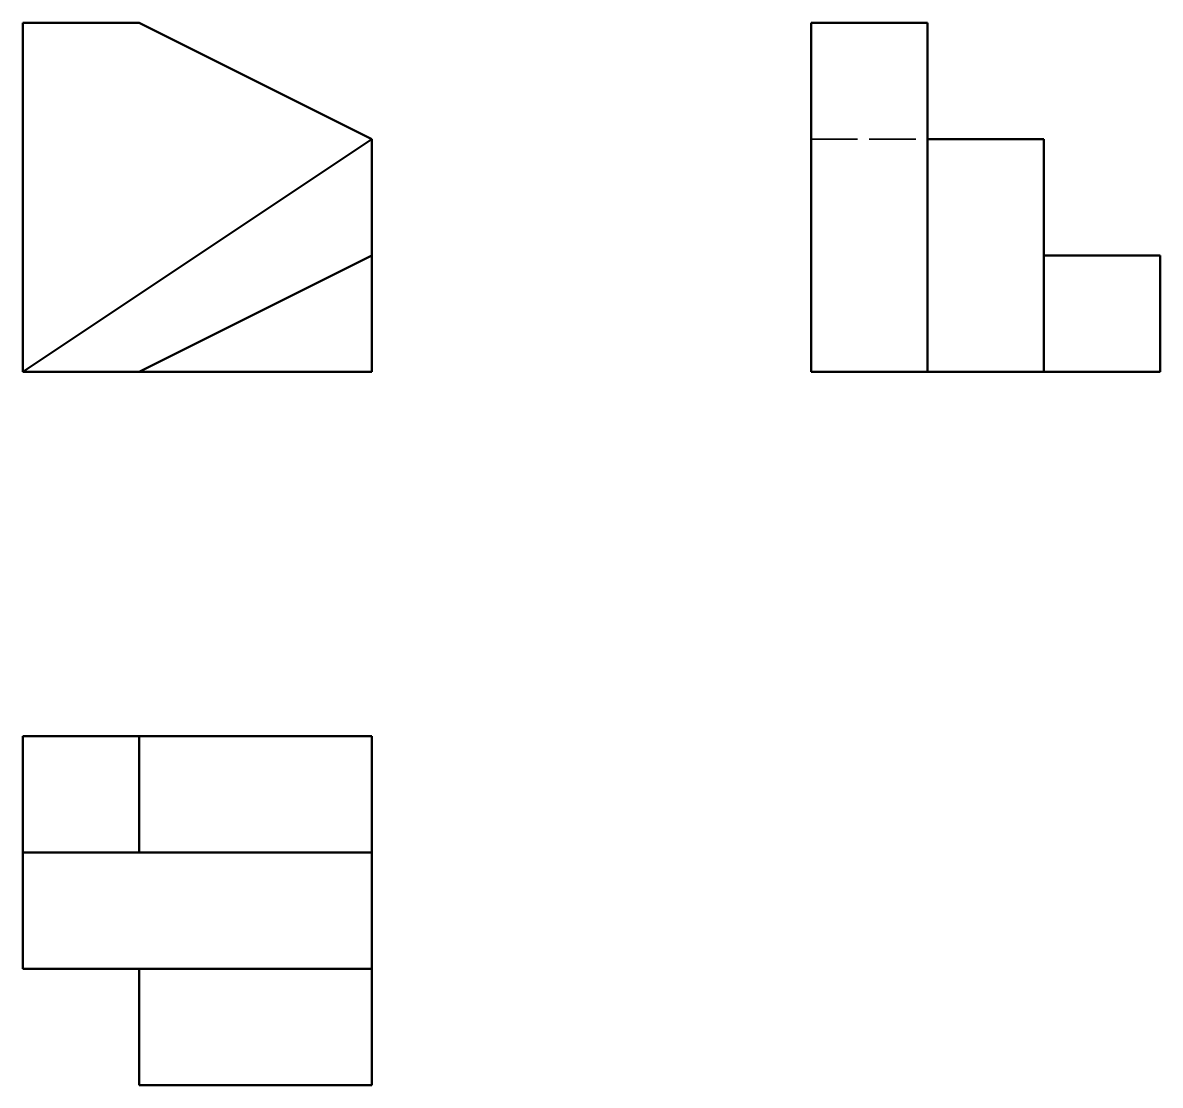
# Model space of a CAD drawing. Header units: millimetres. Extents: x 86.8 to 184.6, y 60.3 to 151.6.
import ezdxf

# ---------------------------------------------------------------- set-up
doc = ezdxf.new("R2010")
doc.units = ezdxf.units.MM
doc.linetypes.add('DASHED', pattern=[0.2068, 0.1655, -0.0413])
doc.layers.add('Oculto (ISO)', color=7, linetype='DASHED', lineweight=35)
doc.layers.add('Visible (ISO)', color=7, linetype='Continuous', lineweight=50)

msp = doc.modelspace()

# ---------------------------------------------------------------- linework, layer by layer
at = {"layer": 'Oculto (ISO)', "ltscale": 24.17795}
msp.add_line((154.572, 141.551), (164.572, 141.551), dxfattribs=at)
at = {"layer": 'Visible (ISO)'}
for p, q in [((86.85, 151.551), (86.85, 121.551)), ((96.85, 151.551), (86.85, 151.551)), ((96.85, 151.551), (116.85, 141.551)), ((154.572, 151.551), (164.572, 151.551)), ((154.572, 151.551), (154.572, 121.551)), ((164.572, 151.551), (164.572, 121.551)), ((116.85, 141.551), (86.85, 121.551)), ((116.85, 131.551), (116.85, 141.551)), ((164.572, 141.551), (174.572, 141.551)), ((174.572, 141.551), (174.572, 121.551)), ((96.85, 121.551), (116.85, 131.551)), ((116.85, 131.551), (116.85, 121.551)), ((174.572, 131.551), (184.572, 131.551)), ((184.572, 121.551), (184.572, 131.551)), ((86.85, 121.551), (96.85, 121.551)), ((96.85, 121.551), (116.85, 121.551)), ((154.572, 121.551), (164.572, 121.551)), ((164.572, 121.551), (174.572, 121.551)), ((174.572, 121.551), (184.572, 121.551)), ((86.85, 90.252), (86.85, 80.252)), ((96.85, 90.252), (86.85, 90.252)), ((96.85, 90.252), (96.85, 80.252)), ((96.85, 90.252), (116.85, 90.252)), ((116.85, 90.252), (116.85, 80.252)), ((96.85, 80.252), (86.85, 80.252)), ((86.85, 80.252), (86.85, 70.252)), ((96.85, 80.252), (116.85, 80.252)), ((116.85, 80.252), (116.85, 70.252)), ((116.85, 70.252), (86.85, 70.252)), ((96.85, 70.252), (96.85, 60.252)), ((116.85, 70.252), (116.85, 60.252)), ((96.85, 60.252), (116.85, 60.252))]:
    msp.add_line(p, q, dxfattribs=at)

doc.saveas('drawing.dxf')
